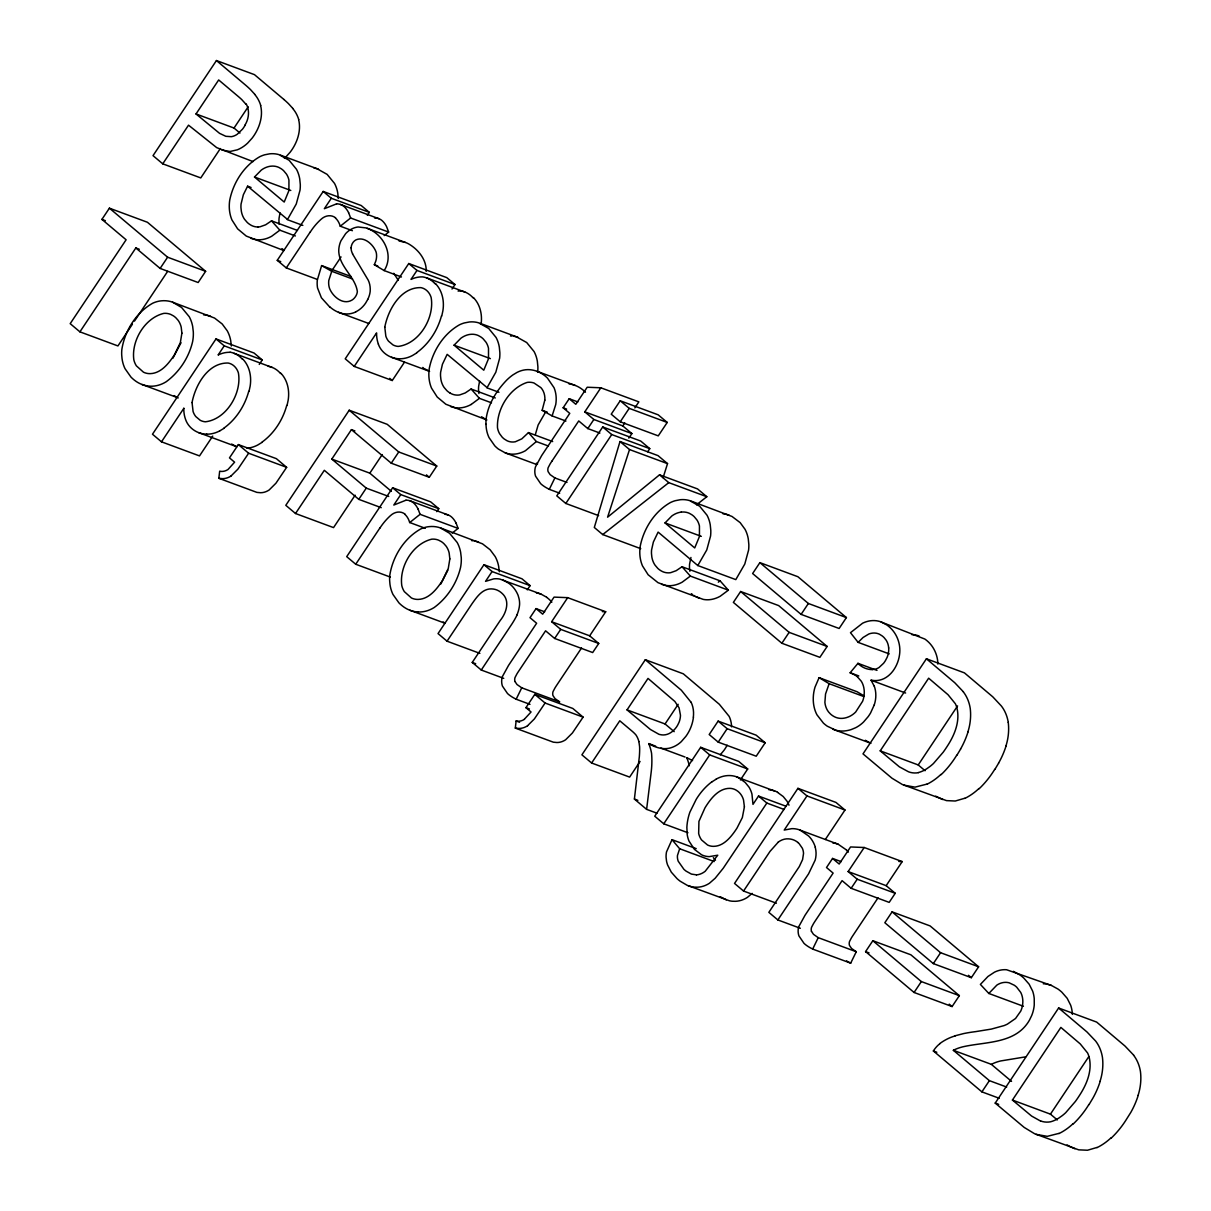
<?xml version="1.0" encoding="UTF-8"?>
<svg xmlns="http://www.w3.org/2000/svg" width="1211" height="1211" viewBox="0 0 1211 1211"><rect width="100%" height="100%" fill="white"/><g stroke="black" fill="none" stroke-linecap="round" stroke-linejoin="round"><path stroke-width="1.5" d="M426.211 271.385C426.635 259.76 418.31 249.466 408.652 243.911A39.675 32.243 -69.7 0 0 405.276 242.397L366.146 227.925L358.123 226.987A22.979 18.665 -69.7 0 0 351.538 229.061L350.479 229.666A21.329 17.332 -69.7 0 0 345.635 233.662L340.987 240.732A20.754 16.863 -69.7 0 0 339.216 246.287L338.974 247.74A19.376 15.743 -69.7 0 0 338.792 252.085C339.897 267.207 355.232 276.85 357.336 291.412A8.129 6.6 -69.7 0 1 356.594 294.561L356.11 295.575A11.247 9.143 -69.7 0 1 353.9 298.557A10.869 8.84 -69.7 0 1 352.007 300.071C343.167 305.384 332.934 296.756 329.649 288.657A16.636 13.518 -69.7 0 1 328.681 283.798A17.015 13.821 -69.7 0 1 328.802 280.377L331.753 271.294L352.492 278.984M544.814 400.16L542.165 410.287L552.11 415.933L565.931 421.05M693.358 717.109L693.525 714.914A25.492 20.708 -69.7 0 0 691.118 702.274M218.843 478.3L219.675 471.185A13.715 11.141 -69.7 0 0 227.986 469.52L234.601 462.178L229.484 457.879L238.355 444.588L276.38 458.666L286.644 467.325L275.941 483.219L269.13 490.001A19.058 15.486 -69.7 0 1 260.532 492.726L256.868 492.377L218.843 478.3L222.506 478.663A19.058 15.486 -69.7 0 0 231.134 475.953M524.393 719.198L531.054 711.977L525.937 707.678L534.808 694.372L572.833 708.465L583.096 717.124L572.394 733.003L565.582 739.8A19.058 15.486 -69.7 0 1 556.984 742.525L553.321 742.176L515.311 728.099L516.128 720.984A13.715 11.141 -69.7 0 0 524.439 719.319M656.983 813.202L646.613 809.357L651.109 772.709A80.728 65.606 -69.7 0 0 651.563 753.242L651.246 751.698A47.078 38.252 -69.7 0 0 648.718 743.63M646.613 809.357L634.397 799.063L639.317 756.875A119.844 97.38 -69.7 0 0 639.605 752.076A54.919 44.625 -69.7 0 0 639.605 746.687L638.893 741.556M486.186 418.506C488.245 403.838 496.54 390.669 506.667 380.148A48.985 39.796 -69.7 0 1 512.843 374.941L517.082 372.382A30.986 25.174 -69.7 0 1 529.918 369.703A41.219 33.484 -69.7 0 1 544.541 375.531A49.954 40.584 -69.7 0 1 547.463 378.104L554.033 387.702A28.973 23.539 -69.7 0 1 555.743 404.535L552.11 415.933M535.292 434.779L538.138 425L545.616 411.967M280.044 212.894L279.075 218.101A23.539 19.119 -69.7 0 0 278.984 221.84L279.181 224.232M479.617 381.056L478.663 386.264A23.539 19.119 -69.7 0 0 478.557 390.003L478.935 393.53M249.012 391.41L250.132 386.248A32.788 26.642 -69.7 0 0 243.154 359.47L242.321 358.774M287.037 405.488L288.142 400.341A32.788 26.642 -69.7 0 0 281.179 373.563M441.758 316.01L442.878 310.849A32.788 26.642 -69.7 0 0 435.899 284.07M690.936 557.469L689.604 564.008A23.539 19.119 -69.7 0 0 689.498 567.747L689.876 571.274M663.098 477.679L667.533 463.631L658.027 455.624L620.002 441.531L594.313 527.466L602.715 534.566L640.74 548.659M620.002 441.531L629.523 449.553L607.589 517.188L659.526 474.833L697.551 488.926L706.815 496.722L696.537 504.805M874.281 704.847L870.603 712.901A41.749 33.923 -69.7 0 1 868.105 716.715L863.534 722.044A33 26.824 -69.7 0 1 855.632 727.735L851.197 729.567A40.447 32.864 -69.7 0 1 846.474 730.702L844.9 730.914A36.587 29.73 -69.7 0 1 835.802 730.218L827.28 726.191A51.286 41.674 -69.7 0 1 823.389 723.088L816.956 714.808A33.969 27.596 -69.7 0 1 813.686 704.726A36.36 29.548 -69.7 0 1 813.262 699.928A33.863 27.52 -69.7 0 1 815.003 687.167L819.09 677.66L857.1 691.753L864.291 696.068M172.81 358.335L181.029 342.758M440.759 584.111L447.873 570.139M819.09 677.66L829.141 683.7L825.539 694.009L824.888 702.456A20.33 16.515 -69.7 0 0 828.657 712.068L830.413 713.93A27.414 22.267 -69.7 0 0 832.684 715.731L834.349 716.715A22.479 18.271 -69.7 0 0 842.599 718.35L843.598 718.229A26.052 21.162 -69.7 0 0 846.625 717.563L848.593 716.867A22.752 18.483 -69.7 0 0 855.662 712.038L862.61 701.275A20.981 17.06 -69.7 0 0 864.26 692.859A22.706 18.453 -69.7 0 0 864.109 689.649A21.192 17.226 -69.7 0 0 861.278 681.218L857.373 676.798M351.008 276.486L321.626 265.603L317.312 280.074A26.733 21.722 -69.7 0 0 317.539 287.991L321.415 297.785L329.619 306.883M401.462 276.986L384.19 270.583C393.575 256.036 385.007 237.174 370.627 229.818A39.675 32.243 -69.7 0 0 367.266 228.319M384.19 270.583L374.335 264.709L375.788 261.107A14.532 11.807 -69.7 0 0 376.409 253.462A13.654 11.096 -69.7 0 0 375.894 251.479C372.943 244.319 364.299 236.327 356.11 239.793A8.205 6.66 -69.7 0 0 351.114 247.831M577.844 401.931L569.2 398.722L563.145 407.804L569.76 413.375L541.68 455.548L535.61 466.583A10.021 8.144 -69.7 0 0 535.126 468.248A14.078 11.429 -69.7 0 0 535.58 476.195L540.636 483.613A43.717 35.513 -69.7 0 0 542.18 484.96A53.874 43.778 -69.7 0 0 549.34 489.289L554.88 477.936L566.975 482.432M544.708 611.812L536.064 608.603L530.009 617.686L536.624 623.256L508.529 665.429L502.459 676.465A10.021 8.144 -69.7 0 0 501.975 678.13A14.078 11.429 -69.7 0 0 502.429 686.077L507.485 693.494A43.717 35.513 -69.7 0 0 509.044 694.842A53.874 43.778 -69.7 0 0 516.189 699.171L521.744 687.818L559.754 701.911L555.016 698.611L552.973 695.583A6.04 4.92 -69.7 0 1 552.927 692.011A4.269 3.466 -69.7 0 1 553.109 691.496L554.941 687.999A69.829 56.75 -69.7 0 1 556.742 685.184L581.537 648.006M856.268 951.74L818.242 937.662L812.672 949.076L850.682 963.154L856.268 951.74L851.53 948.44L849.486 945.428A6.04 4.92 -69.7 0 1 849.426 941.84A4.269 3.466 -69.7 0 1 849.607 941.341L851.439 937.844A69.829 56.75 -69.7 0 1 853.255 935.028L878.036 897.835M752.167 893.385L747.429 897.366A28.761 23.372 -69.7 0 1 735.334 901.302L732.337 901.226A33.378 27.111 -69.7 0 1 729.31 900.742L687.258 885.347L680.234 881.245A64.592 52.482 -69.7 0 1 677.055 878.641L671.303 872.162L667.609 864.987A30.381 24.689 -69.7 0 1 666.534 861.142L666.08 857.206A20.239 16.439 -69.7 0 1 666.519 851.878L672.014 839.677L679.659 848.744L677.479 855.42A10.566 8.583 -69.7 0 0 677.615 858.977A16.606 13.488 -69.7 0 0 678.221 861.218L683.912 869.331A44.958 36.542 -69.7 0 0 686.168 871.178L691.436 874.1L696.446 874.842M367.75 299.435L365.601 303.144A24.326 19.77 -69.7 0 1 355.625 311.908M960.611 749.064L956.811 755.392M998.621 763.157L994.837 769.469M245.243 124.99L244.365 126.489A29.851 24.25 -69.7 0 1 242.488 129.183L237.22 134.285A17.499 14.214 -69.7 0 1 231.392 136.676L225.821 136.298L219.554 133.346L196.015 113.955L218.676 79.956L238.264 96.471A137.025 111.351 -69.7 0 1 241.761 99.59L245.969 104.267M251.055 187.478L247.589 186.191L243.35 194.744L241.065 204.008A23.539 19.119 -69.7 0 0 240.959 207.762L241.352 211.274A22.6 18.377 -69.7 0 0 244.501 219.252L247.256 222.446A28.807 23.403 -69.7 0 0 249.315 224.126L250.586 224.958A20.905 16.984 -69.7 0 0 258.049 226.987M1089.022 1104.599L1092.822 1098.271A71.646 58.219 -69.7 0 0 1100.239 1081.166M101.921 219.388L109.399 208.171L147.424 222.264L205.628 271.309L198.15 282.526L160.124 268.433L135.829 247.967L79.911 331.844L70.193 323.655L126.111 239.778L101.921 219.388L105.372 220.674M283.919 99.484L254.461 74.643L216.436 60.55L153.025 155.644L162.743 163.833L200.769 177.926L220.357 148.544M162.743 163.833L188.522 125.172L216.708 147.636L253.038 161.578M196.015 113.955L234.026 128.048L248.194 106.795M160.124 268.433L167.618 257.216L205.628 271.309M132.423 324.185L117.936 345.937L79.911 331.844M134.497 321.082L167.648 271.37M259.26 364.42L262.242 359.939L254.038 353.022L216.012 338.929L152.48 434.219L161.487 441.818L199.512 455.911L212.727 436.096M317.388 279.453L286.28 267.919L277.258 260.335L323.201 191.444L361.211 205.522L369.325 212.364L367.342 215.346M218.252 354.808L224.232 345.846L262.242 359.939M161.487 441.818L183.86 408.289M369.325 212.364L331.314 198.271L324.351 208.716L336.537 203.887M286.28 267.919L310.334 231.861M331.617 271.037L341.033 256.929M286.644 467.325L248.633 453.232L237.916 469.126L231.119 475.908M452.006 289.02L454.988 284.54L446.783 277.622L408.758 263.529L345.226 358.819L354.233 366.418L392.258 380.511L404.459 362.21M454.988 284.54L416.978 270.447L410.998 279.408A32.561 26.46 -69.7 0 1 422.836 276.91A30.578 24.841 -69.7 0 1 434.9 283.601M354.233 366.418L376.591 332.889A29.382 23.872 -69.7 0 0 378.362 344.045M388.731 496.449L366.267 488.124L331.799 459.09L351.432 429.633L391.259 463.192L429.284 477.285L436.762 466.053L387.217 424.319L349.207 410.226L285.796 505.32L295.514 513.509L333.54 527.602L355.141 495.193M295.514 513.509L324.321 470.307L358.789 499.356L381.253 507.681M331.799 459.09L369.824 473.168L382.222 454.579M358.789 499.356L366.267 488.124M391.259 463.192L398.752 451.975L436.762 466.053M436.793 511.663L438.776 508.681L430.662 501.854L392.636 487.761L346.709 556.651L355.731 564.25L390.29 577.057M438.776 508.681L400.765 494.603L393.802 505.048L405.973 500.204M355.731 564.25L379.77 528.178M551.868 461.224L578.737 420.944L587.804 428.573L599.899 433.054M628.842 438.125L631.87 433.583L593.859 419.49L584.792 411.861L600.838 387.792L638.848 401.87L634.836 407.895M527.3 589.833L530.1 585.64L521.986 578.797L483.961 564.704L438.034 633.595L447.041 641.194L479.874 653.365M530.1 585.64L492.075 571.547L485.55 581.341L493.71 578.873A28.186 22.903 -69.7 0 1 499.916 579.1L540.923 594.056L546.676 597.235M587.804 428.573L593.859 419.49M447.041 641.194L472.139 603.578C476.438 597.583 481.312 590.181 489.214 589A22.918 18.619 -69.7 0 1 499.189 591.15L499.931 591.649A27.02 21.949 -69.7 0 1 501.838 593.163C510.512 600.489 506.319 613.038 500.188 620.516L472.245 662.432L481.267 670.031L503.731 678.357M647.673 451.779L649.762 448.645L640.74 441.061L602.715 426.968L556.788 495.859L565.809 503.458L598.643 515.629M620.199 400.765L611.237 414.192L620.259 421.791L658.269 435.869L667.231 422.442L658.209 414.843L620.199 400.765L629.205 408.349L667.231 422.442M565.809 503.458L611.737 434.567L649.762 448.645M620.259 421.791L629.205 408.349M584.792 411.861L622.802 425.939L624.815 422.942M481.267 670.031L511.981 623.892A108.036 87.782 -69.7 0 0 514.403 619.956L516.098 616.883A20.617 16.757 -69.7 0 0 516.885 615.188M551.641 621.727L567.687 597.659L605.712 611.752L589.666 635.82L551.641 621.727L560.708 629.372L598.734 643.465L592.679 652.547L554.653 638.454L545.586 630.81L518.732 671.091A69.829 56.75 -69.7 0 0 516.915 673.906L515.084 677.418A4.269 3.466 -69.7 0 0 514.917 677.918A6.04 4.92 -69.7 0 0 514.963 681.49M554.653 638.454L560.708 629.372M583.096 717.124L545.086 703.031L534.384 718.925L527.572 725.707M731.58 726.872A25.492 20.708 -69.7 0 0 729.143 716.367L719.349 704.302L683.322 673.816L645.312 659.723L581.901 754.831L591.619 763.006L629.629 777.099L640.059 761.462M591.619 763.006L619.775 720.787L631.945 731.05A51.059 41.477 -69.7 0 1 635.805 734.774L636.153 735.289A23.221 18.861 -69.7 0 1 638.878 741.571M627.041 709.888L648.021 678.417L674.89 701.487L679.053 707.784L680.461 715.217A16.727 13.593 -69.7 0 1 678.993 722.407L677.736 724.995A21.283 17.302 -69.7 0 1 676.313 727.266A19.119 15.546 -69.7 0 1 669.062 733.594A17.635 14.335 -69.7 0 1 660.177 734.593A22.464 18.256 -69.7 0 1 658.92 734.29L650.368 729.446L627.041 709.888L665.066 723.966L674.194 731.671M740.632 591.498L733.366 602.397L781.867 643.253L819.877 657.346L827.143 646.447L778.658 605.591L740.632 591.498L789.133 632.354L827.143 646.447M759.887 562.631L752.621 573.53L801.107 614.386L839.132 628.479L846.398 617.58L797.898 576.724L759.887 562.631L808.373 603.487L846.398 617.58M665.066 723.966L678.175 704.302M740.405 779.945L747.702 768.985L738.695 761.401L700.669 747.308L654.742 816.199L663.749 823.798L687.939 832.759M718.138 721.105L709.192 734.532L718.214 742.131L756.224 756.209L765.185 742.782L756.164 735.183L718.138 721.105L727.16 728.689L765.185 742.782M781.867 643.253L789.133 632.354M801.107 614.386L808.373 603.487M663.749 823.798L709.691 754.907L747.702 768.985M718.214 742.131L727.16 728.689M786.181 806.299L758.525 796.051L752.985 804.361L751.955 794.098A28.595 23.236 -69.7 0 0 748.958 787.059L745.174 782.442L739.512 778.295M784.122 809.463L766.851 803.06L723.239 868.242L715.186 878.232L709.404 883.288A28.761 23.372 -69.7 0 1 697.309 887.209L694.312 887.133A33.378 27.111 -69.7 0 1 691.284 886.649L688.272 885.741M825.327 839.495L844.975 810.023L835.968 802.424L797.943 788.346L734.532 883.44L743.554 891.039L776.387 903.209M743.554 891.039L770.014 851.394L778.083 842.326M844.975 810.023L806.965 795.93L784.213 830.065L791.812 828.657A30.517 24.795 -69.7 0 1 800.153 830.14L838.163 844.234L846.565 850.031M1008.263 722.407A40.326 32.773 -69.7 0 0 1001.361 705.998L992.778 696.825L964.44 672.877L926.415 658.784L863.004 753.878L891.992 778.219L902.392 784.531L946.502 800.622L955.282 801.016L964.789 798.246M918.332 772.694A26.4 21.45 -69.7 0 1 908.507 771.785L899.395 766.851L880.215 750.85L928.655 678.19L948.031 694.72L955.358 703.742A24.75 20.103 -69.7 0 1 957.099 708.677C960.035 722.044 954.344 735.486 947.093 746.491A105.675 85.875 -69.7 0 1 943.202 752.213L933.484 763.475A49.742 40.432 -69.7 0 1 930.003 766.457L926.582 768.879A32.334 26.279 -69.7 0 1 918.332 772.573M797.898 842.508A26.793 21.768 -69.7 0 1 799.154 843.658L802.318 848.2A14.547 11.822 -69.7 0 1 803.529 853.483L802.59 859.568L799.321 866.546L768.849 912.352L777.871 919.951L808.585 873.812L815.17 860.143A21.208 17.226 -69.7 0 0 815.442 848.2L815.23 847.352M841.206 861.642L832.562 858.448L826.507 867.53L833.123 873.101L805.043 915.259L798.972 926.294A10.021 8.144 -69.7 0 0 798.488 927.974M880.215 750.85L918.226 764.943L957.583 705.907M848.139 871.572L864.2 847.503L902.21 861.596L886.164 885.665L848.139 871.572L857.206 879.216L895.232 893.294L889.177 902.377L851.151 888.299L842.084 880.654L815.23 920.935A69.829 56.75 -69.7 0 0 813.429 923.751L811.582 927.248A4.269 3.466 -69.7 0 0 811.431 927.762A6.04 4.92 -69.7 0 0 811.461 931.335M851.151 888.299L857.206 879.216M865.577 951.604L872.843 940.72L910.869 954.798L959.354 995.654L952.088 1006.553L914.078 992.475L865.577 951.604L869.044 952.89M892.098 911.853L884.832 922.737L933.318 963.608L971.343 977.686L978.609 966.787L930.109 925.931L892.098 911.853L940.584 952.709L978.609 966.787M914.078 992.475L921.344 981.576L959.354 995.654M933.318 963.608L940.584 952.709M939.812 1043.731A25.355 20.602 -69.7 0 0 933.363 1050.966L981.894 1091.868L989.387 1080.651L1006.659 1087.054M1096.999 1147.453L1087.493 1150.238L1078.713 1149.844L1034.603 1133.738L1024.203 1127.426L995.215 1103.1L1058.626 1007.991L1096.651 1022.084L1124.989 1046.032L1133.647 1055.129M1040.673 1121.129L1031.605 1116.058L1012.426 1100.057L1060.866 1027.412L1080.257 1043.927L1087.569 1052.949A24.75 20.103 -69.7 0 1 1089.31 1057.884C1092.246 1071.266 1086.555 1084.693 1079.304 1095.698A105.675 85.875 -69.7 0 1 1075.413 1101.42L1065.695 1112.697A49.742 40.432 -69.7 0 1 1062.214 1115.664L1058.792 1118.086A32.334 26.279 -69.7 0 1 1050.543 1121.795A26.4 21.45 -69.7 0 1 1040.718 1120.992M1012.426 1100.057L1050.437 1114.15L1088.795 1056.628M288.097 218.449L296.256 204.023L300.04 190.112A34.786 28.262 -69.7 0 0 300.283 184.39L299.738 178.94A34.12 27.717 -69.7 0 0 296.513 169.328L289.126 160.291L279.045 154.66A34.937 28.383 -69.7 0 0 269.705 153.827L264.785 154.781A35.558 28.882 -69.7 0 0 259.85 156.673C244.077 165.589 233.254 182.604 229.727 200.163A34.847 28.322 -69.7 0 0 229.303 207.808A35.543 28.882 -69.7 0 0 229.636 211.501A34.514 28.05 -69.7 0 0 231.967 219.993L237.628 228.849L246.287 236.084L283.858 250.541M487.67 386.612L495.829 372.201L499.628 358.274A34.786 28.262 -69.7 0 0 499.855 352.552L499.31 347.103A34.12 27.717 -69.7 0 0 496.086 337.491L488.699 328.453L478.617 322.822A34.937 28.383 -69.7 0 0 469.278 321.99L464.358 322.943A35.558 28.882 -69.7 0 0 459.423 324.836C443.65 333.752 432.827 350.766 429.3 368.326A34.847 28.322 -69.7 0 0 428.876 375.97A35.543 28.882 -69.7 0 0 429.209 379.664A34.514 28.05 -69.7 0 0 431.54 388.156L437.201 397.011L445.86 404.247L486.883 419.975M1072.371 1014.379L1072.265 1012.774A30.911 25.113 -69.7 0 0 1070.645 1005.175L1067.194 998.318L1061.88 992.218A59.642 48.455 -69.7 0 0 1057.975 989.054L1051.345 985.406L1006.629 969.754A31.259 25.401 -69.7 0 0 1001.194 969.981A29.775 24.19 -69.7 0 0 994.488 972.176L987.964 976.475L980.395 984.422L988.827 993.459L996.85 985.118A19.648 15.97 -69.7 0 1 1002.133 982.772A20.118 16.349 -69.7 0 1 1009.217 982.832L1014.288 985.239A32.213 26.173 -69.7 0 1 1016.68 987.162L1020.706 992.399A19.966 16.227 -69.7 0 1 1022.75 999.696A21.737 17.665 -69.7 0 1 1022.826 1001.679L1022.795 1002.647A18.604 15.122 -69.7 0 1 1020.752 1011.094L1015.545 1018.496L1007.416 1024.112A48.228 39.191 -69.7 0 1 1004.01 1025.611L991.325 1029.093L975.582 1031.636A206.854 168.087 -69.7 0 0 963.653 1033.573L955.237 1035.753M247.589 186.191L287.446 219.373M450.159 393.121L448.887 392.288A28.807 23.403 -69.7 0 1 446.829 390.608L444.074 387.399A22.6 18.377 -69.7 0 1 440.91 379.452L440.532 375.925A23.539 19.119 -69.7 0 1 440.637 372.186L442.424 364.284L447.162 354.354L487.019 387.535M697.793 565.537L706.77 549.945L710.569 536.019A34.786 28.262 -69.7 0 0 710.796 530.297L710.251 524.847A34.12 27.717 -69.7 0 0 707.027 515.235L699.64 506.198L689.559 500.567A34.937 28.383 -69.7 0 0 680.219 499.734L675.299 500.688A35.558 28.882 -69.7 0 0 670.364 502.58C654.591 511.496 643.768 528.511 640.256 546.07A34.847 28.322 -69.7 0 0 639.817 553.715A35.543 28.882 -69.7 0 0 640.15 557.408A34.514 28.05 -69.7 0 0 642.496 565.9L648.142 574.756L657.982 582.658L703.167 599.369A32.167 26.127 -69.7 0 0 709.268 599.717A33.499 27.217 -69.7 0 0 720.167 596.281L728.371 590.181L720.061 580.826L682.035 566.748L676.162 570.699L670.758 572.636A18.816 15.289 -69.7 0 1 668.578 572.864A20.905 16.984 -69.7 0 1 661.115 570.85L659.828 570.033A28.807 23.403 -69.7 0 1 657.77 568.353L655.03 565.143A22.6 18.377 -69.7 0 1 651.866 557.196L651.488 553.669A23.539 19.119 -69.7 0 1 651.579 549.915L653.365 542.028L658.118 532.098L697.793 565.537L735.804 579.615L744.795 564.023L748.58 550.112A34.786 28.262 -69.7 0 0 748.822 544.375L748.277 538.925A34.12 27.717 -69.7 0 0 745.053 529.328L740.163 522.637L732.004 516.461L691.057 501.066M254.492 177.018L261.304 170.085A23.448 19.058 -69.7 0 1 268.781 166.543A24.402 19.83 -69.7 0 1 270.719 166.21A22.025 17.893 -69.7 0 1 278.787 167.39L281.24 168.783A27.959 22.721 -69.7 0 1 283.646 170.721L286.417 174.036A20.89 16.969 -69.7 0 1 288.929 180.091L288.929 190.566L284.207 202.04L254.492 177.018L290.791 190.46M454.064 345.18L460.876 338.247A23.448 19.058 -69.7 0 1 468.354 334.705A24.402 19.83 -69.7 0 1 470.292 334.372A22.025 17.893 -69.7 0 1 478.36 335.553L480.812 336.946A27.959 22.721 -69.7 0 1 483.219 338.883L485.989 342.198A20.89 16.969 -69.7 0 1 488.502 348.253L488.502 358.728L483.779 370.203L454.064 345.18L490.364 358.623M681.233 512.117A22.025 17.893 -69.7 0 1 689.301 513.297L691.753 514.69A27.959 22.721 -69.7 0 1 694.16 516.628L696.93 519.943A20.89 16.969 -69.7 0 1 699.443 525.998L699.458 536.473L694.72 547.947L665.021 522.925L671.817 515.992A23.448 19.058 -69.7 0 1 679.295 512.45A24.402 19.83 -69.7 0 1 681.233 512.117M876.991 670.379L857.978 663.325L850.152 672.741L858.781 675.935M552.67 441.561L528.48 432.599L521.79 438.866L515.311 441.773A19.24 15.637 -69.7 0 1 507.061 440.759L504.306 439.048A26.914 21.874 -69.7 0 1 502.096 437.05L499.628 433.75A20.163 16.379 -69.7 0 1 497.494 427.801C496.525 409.348 509.377 388.201 527.179 382.404A21.192 17.211 -69.7 0 1 534.006 383.009L540.908 387.641A17.862 14.502 -69.7 0 1 544.859 400.145M937.874 664.067C937.768 655.242 933.848 646.432 927.02 640.74A45.503 36.966 -69.7 0 0 924.826 639.045L879.928 621.531A31.925 25.931 -69.7 0 0 862.595 623.211L850.485 632.687L858.115 642.36L863.095 637.47L868.787 634.034A18.437 14.986 -69.7 0 1 871.178 633.323A18.801 15.274 -69.7 0 1 879.413 634.201L882.138 635.896A25.915 21.056 -69.7 0 1 884.06 637.576L886.119 640.135A17.726 14.411 -69.7 0 1 888.677 647.946M548.447 446.042L536.352 441.561L525.468 450.689A32.576 26.475 -69.7 0 1 517.824 453.625A33.666 27.353 -69.7 0 1 515.22 454.049A32.485 26.4 -69.7 0 1 505.305 452.899L498.432 449.084A48.818 39.66 -69.7 0 1 494.769 445.815L489.032 437.595A33.575 27.278 -69.7 0 1 486.232 427.786L485.944 424.153M720.227 754.831L723.875 750.472A33.62 27.323 -69.7 0 0 727.115 745.234M295.393 235.948L279.847 230.181L271.627 236.296A33.499 27.217 -69.7 0 1 260.728 239.733A32.167 26.127 -69.7 0 1 254.628 239.369L251.025 238.37M491.515 402.824L479.42 398.343L471.2 404.459M728.371 590.181L690.361 576.088L682.141 582.203A33.499 27.217 -69.7 0 1 671.242 585.64A32.167 26.127 -69.7 0 1 665.142 585.276L661.539 584.277M335.447 218.01A20.784 16.893 -69.7 0 1 340.23 226.245L350.63 217.995L388.655 232.088L384.22 235.6M404.898 514.342A20.784 16.893 -69.7 0 1 409.681 522.577L420.081 514.327L458.091 528.405L452.187 533.097M297.437 230.438L271.521 220.841L265.648 224.792L260.229 226.729A18.816 15.289 -69.7 0 1 258.064 226.957M495.284 397.965L471.094 389.003L465.221 392.954L459.802 394.892A18.816 15.289 -69.7 0 1 457.637 395.119A20.905 16.984 -69.7 0 1 450.174 393.106M720.061 580.826L718.32 582.173M602.715 534.566L668.79 482.644L706.815 496.722M712.129 781.746L716.291 779.097M223.959 428.346L219.66 430.949M261.97 442.424L257.686 445.042A33.969 27.611 -69.7 0 1 246.953 448.206M416.69 352.946L412.406 355.55A33.969 27.611 -69.7 0 1 399.524 358.789C390.351 358.744 381.298 352.885 378.332 344.075M926.778 784.153L915.047 787.135L903.936 785.167M1058.989 1133.375L1047.273 1136.342L1036.147 1134.374M1025.672 1056.84L1000.649 1060.957A42.567 34.589 -69.7 0 0 999.408 1061.275A47.184 38.343 -69.7 0 0 991.37 1064.348L953.36 1050.3A47.184 38.343 -69.7 0 1 961.383 1047.212A42.567 34.589 -69.7 0 1 962.639 1046.864C984.815 1041.702 1013.546 1043.943 1027.867 1022.705A36.315 29.518 -69.7 0 0 1029.592 1019.874L1031.696 1015.529A29.382 23.872 -69.7 0 0 1034.255 1004.994L1034.239 998.697A30.911 25.113 -69.7 0 0 1032.635 991.082L1029.168 984.225L1023.855 978.14A59.642 48.455 -69.7 0 0 1019.95 974.961L1013.335 971.328M872.314 669.532L874.947 669.244A14.774 12.004 -69.7 0 0 879.065 667.488L883.546 663.31A24.402 19.83 -69.7 0 0 885.438 660.6L887.133 657.331A16.893 13.73 -69.7 0 0 888.723 649.701A18.649 15.153 -69.7 0 0 888.662 647.946M600.838 387.792L587.199 387.232L575.815 404.292L569.2 398.722M567.687 597.659L554.048 597.114L542.679 614.174L536.064 608.603M602.291 611.616L605.712 611.752M864.2 847.503L850.561 846.958L839.178 864.018L832.562 858.448M898.804 861.46L902.21 861.596M206.793 434.144C197.605 434.189 188.553 428.255 185.586 419.475A29.382 23.872 -69.7 0 1 183.8 408.289M399.07 240.974L405.276 242.397M1045.986 983.983L1044.639 983.832A31.259 25.401 -69.7 0 0 1043.292 983.771M343.576 313.664L344.424 313.785A26.475 21.526 -69.7 0 0 355.656 312.014M874.16 686.031L871.057 680.219L874.478 680.582A26.036 21.162 -69.7 0 0 884 678.614A24.871 20.209 -69.7 0 0 894.021 669.486A28.928 23.509 -69.7 0 0 899.501 654.954C901.12 644.57 897.109 633.414 889.01 626.662A45.503 36.966 -69.7 0 0 886.8 624.952L881.108 621.924M515.311 728.099L518.959 728.447A19.058 15.486 -69.7 0 0 527.587 725.752M1047.333 984.225L1051.345 985.406M221.931 150.043L230.029 151.481L237.341 149.816A34.423 27.974 -69.7 0 0 247.604 143.155L252.085 138.19A44.02 35.77 -69.7 0 0 254.734 134.406C260.047 125.959 263.059 115.393 260.607 105.508M540.923 594.056L537.926 593.193A28.186 22.903 -69.7 0 0 536.412 592.951M338.293 198.468L337.763 193.018A34.12 27.717 -69.7 0 0 334.524 183.421L327.137 174.384L317.055 168.753A34.937 28.383 -69.7 0 0 314.012 168.072M537.639 372.367A34.786 28.262 -69.7 0 0 537.881 366.63L537.336 361.196A34.12 27.717 -69.7 0 0 534.096 351.584L526.709 342.546L516.628 336.915A34.937 28.383 -69.7 0 0 513.585 336.234M729.067 515.159L727.569 514.66A34.937 28.383 -69.7 0 0 726.07 514.266M450.598 406.533L454.201 407.547A32.167 26.127 -69.7 0 0 460.301 407.88A33.499 27.217 -69.7 0 0 471.2 404.459M919.119 636.017L917.953 635.608A31.925 25.931 -69.7 0 0 911.898 634.655M280.528 155.159L318.554 169.252M340.458 204.462L378.937 218.722M340.306 226.215L352.401 230.696M287.264 219.63L302.826 225.382M426.847 277.94L464.873 292.033M374.335 264.709L377.787 265.996M480.101 323.322L518.126 337.415M277.258 260.335L280.725 261.606M537.124 371.323L575.134 385.416M338.505 312.287L368.719 323.473M135.829 247.967L139.295 249.254M563.145 407.804L566.612 409.091M486.837 387.792L498.947 392.273M542.165 410.287L547.357 412.209M391.547 357.29L429.572 371.383L424.38 368.659M629.523 449.553L667.533 463.631M172.552 302.16L181.589 307.488L189.234 316.707A35.558 28.897 -69.7 0 1 192.67 326.425L193.306 331.905A35.588 28.913 -69.7 0 1 192.64 341.517C188.977 357.381 179.304 372.231 166.089 381.813A34.998 28.443 -69.7 0 1 150.315 386.203A41.643 33.832 -69.7 0 1 134.451 380.193A50.968 41.416 -69.7 0 1 130.939 377.045L125.021 368.659A35.089 28.519 -69.7 0 1 122.039 358.683L121.706 355.005A33.62 27.308 -69.7 0 1 121.872 349.268C124.854 330.709 136.132 312.529 152.677 303.234A32.985 26.809 -69.7 0 1 159.746 301.039L161.245 300.843A37.344 30.336 -69.7 0 1 172.552 302.16L214.544 318.054L222.188 323.973L227.244 330.8A35.558 28.897 -69.7 0 1 230.696 340.518L231.331 345.998M505.305 452.899L536.412 464.418M234.101 353.34L272.127 367.433M665.021 522.925L701.305 536.367M549.31 489.35L559.679 493.195M351.432 429.633L354.899 430.919M858.115 642.36L889.222 653.895M141.959 384.477L178.244 397.919M409.908 500.779L448.373 515.038M871.057 680.219L905.616 693.025M198.801 432.69L236.826 446.783L231.634 444.059M418.264 612.024A41.643 33.832 -69.7 0 1 402.415 605.969A50.968 41.416 -69.7 0 1 398.903 602.836L392.97 594.434A35.089 28.519 -69.7 0 1 389.987 584.459L389.654 580.78A33.62 27.308 -69.7 0 1 389.821 575.043C392.803 556.485 404.08 538.305 420.626 529.025A32.985 26.809 -69.7 0 1 427.695 526.815L429.194 526.634A37.344 30.336 -69.7 0 1 440.501 527.935L482.493 543.83L490.137 549.764L495.193 556.576A35.558 28.897 -69.7 0 1 498.644 566.294L499.28 571.774M409.742 522.531L425.303 528.299M829.141 683.7L863.7 696.507M832.896 729.249L870.921 743.327L865.29 740.284M942.718 799.532L935.679 796.187M409.908 610.253L444.467 623.059M472.245 662.432L475.696 663.704M655.681 746.158L648.763 743.599C655.772 747.898 664.733 750.457 672.665 747.157A28.186 22.903 -69.7 0 0 681.248 741.692L685.865 736.379A33.62 27.323 -69.7 0 0 693.449 717.109M660.873 748.08L685.063 757.042M736.682 776.978L774.692 791.071M516.158 699.231L529.994 704.348M525.937 707.678L529.404 708.95M516.128 720.984L519.58 722.271M634.397 799.063L637.849 800.335M672.014 839.677L696.219 848.639M679.659 848.744L714.218 861.551M988.827 993.459L1023.401 1006.265M777.871 919.951L800.335 928.277M933.363 1050.966L936.814 1052.253M981.894 1091.868L999.181 1098.271M995.215 1103.1L998.681 1104.371M1074.929 1148.755L1069.48 1146.302M440.501 527.935L449.538 533.264L457.183 542.483A35.558 28.897 -69.7 0 1 460.619 552.201L461.27 557.681A35.588 28.913 -69.7 0 1 460.589 567.293C456.925 583.157 447.253 598.022 434.053 607.604A34.998 28.443 -69.7 0 1 418.264 611.979M699.564 598.37L695.992 596.751M726.282 899.834L720.257 896.745M502.898 579.963L508.65 583.157A35.467 28.822 -69.7 0 1 518.081 595.282L518.702 597.432A19.754 16.061 -69.7 0 1 519.564 604.894A27.838 22.615 -69.7 0 1 516.84 615.173M692.571 760.584L686.788 757.677M800.153 830.14L808.539 835.938A31.774 25.809 -69.7 0 1 815.351 847.291M486.232 419.611L481.524 416.781M321.626 265.603L331.753 271.294M777.523 792.372L783.199 796.52L786.983 801.152A28.595 23.236 -69.7 0 1 788.997 805.209M1068.692 1145.863L1067.088 1144.91M554.88 477.936L550.142 474.636L548.099 471.624A6.04 4.92 -69.7 0 1 548.053 468.036A4.269 3.466 -69.7 0 1 548.235 467.537L550.066 464.04A69.829 56.75 -69.7 0 1 551.868 461.224M521.744 687.818L517.006 684.518L514.963 681.505M818.242 937.662L813.504 934.347L811.461 931.335M693.646 595.343L694.811 596.084M281.951 248.618L283.132 249.436M536.458 463.162L537.563 463.98M691.314 593.662L692.48 594.525M422.79 367.448L423.578 368.068M216.436 60.55L245.909 85.406A150.331 122.16 -69.7 0 1 250.45 89.553L254.704 94.216M926.415 658.784L954.752 682.732L963.411 691.829M622.802 425.939L631.87 433.583M323.201 191.444L331.314 198.271M408.758 263.529L416.978 270.447M602.715 426.968L611.737 434.567M659.526 474.833L668.79 482.644M234.026 128.048L239.96 133.043M918.226 764.943L925.083 770.726M389.685 378.347L392.258 380.511M426.439 474.879L429.284 477.285M109.399 208.171L167.618 257.216M349.207 410.226L398.752 451.975M645.312 659.723L681.324 690.209L691.087 702.304M797.943 788.346L806.965 795.93M1058.626 1007.991L1086.963 1031.954L1095.622 1041.036A40.326 32.773 -69.7 0 1 1102.464 1057.536A47.819 38.858 -69.7 0 1 1100.118 1081.135M589.666 635.82L598.734 643.465M886.164 885.665L895.232 893.294M216.012 338.929L224.232 345.846M392.636 487.761L400.765 494.603M483.961 564.704L492.075 571.547M700.669 747.308L709.691 754.907M758.525 796.051L766.851 803.06M968.482 975.294L971.343 977.686M369.824 473.168L391.365 491.333M949.242 1004.161L952.088 1006.553M872.843 940.72L921.344 981.576M991.385 1064.378L1011.548 1081.378M1050.437 1114.15L1057.309 1119.933M238.355 444.588L248.633 453.232M534.808 694.372L545.086 703.031M953.36 1050.3L989.387 1080.651M473.092 297.467L473.849 298.254M435.067 283.389L435.839 284.161M280.346 372.867L281.103 373.654M857.978 663.325L858.811 664.188A14.32 11.641 -69.7 0 0 859.341 664.688A29.806 24.22 -69.7 0 0 872.298 669.622M682.035 566.748L690.361 576.088M471.094 389.003L479.42 398.343M271.521 220.841L279.847 230.181M528.48 432.599L536.352 441.561M713.309 857.645L715.489 860.249M292.729 108.309L288.46 103.646A150.331 122.16 -69.7 0 0 283.919 99.499M398.298 280.377L393.787 273.292M352.537 253.856L352.84 254.401A65.788 53.466 -69.7 0 0 353.521 255.566L368.25 280.21A21.753 17.681 -69.7 0 1 370.188 291.336A19.134 15.546 -69.7 0 1 367.72 299.42M348.647 212.742L350.63 217.995M456.108 523.152L458.091 528.405M418.098 509.074L420.081 514.327M388.655 232.088L386.672 226.835A25.037 20.345 -69.7 0 0 381.919 220.478A16.091 13.079 -69.7 0 0 374.547 217.965M298.633 119.586C301.07 129.486 298.073 140.052 292.744 148.484A44.02 35.77 -69.7 0 1 290.095 152.268L285.614 157.248A34.423 27.974 -69.7 0 1 284.434 158.323M292.623 108.415A35.709 29.019 -69.7 0 1 298.739 119.526M254.613 94.322A35.709 29.019 -69.7 0 1 260.728 105.448M246.257 104.025A18.846 15.319 -69.7 0 1 245.106 124.884M310.379 231.891A55.903 45.428 -69.7 0 1 320.885 219.448A14.699 11.943 -69.7 0 1 335.568 217.798M348.632 212.758A25.037 20.345 -69.7 0 0 343.894 206.4A16.091 13.079 -69.7 0 0 336.537 203.872M343.53 313.831A43.717 35.513 -69.7 0 1 329.71 306.761M352.628 253.78A13.154 10.687 -69.7 0 1 351.039 247.846M473.925 298.163A32.788 26.642 -69.7 0 1 481.161 323.685M462.239 291.155A30.578 24.841 -69.7 0 1 472.911 297.679M460.907 290.867A30.578 24.841 -69.7 0 1 461.573 291.003M458.076 291.079A32.561 26.46 -69.7 0 1 460.861 291.003M441.47 315.935A57.628 46.835 -69.7 0 1 416.614 352.749M510.482 335.947A34.937 28.383 -69.7 0 1 512.041 336.037M585.473 392.197A49.954 40.584 -69.7 0 0 582.552 389.624A41.219 33.484 -69.7 0 0 569.019 383.872M485.959 424.41A33.575 27.278 -69.7 0 1 486.216 418.749M722.982 513.782A34.937 28.383 -69.7 0 1 724.526 513.979M874.206 686.001A25.809 20.965 -69.7 0 1 874.281 704.847M850.107 672.847A43.112 35.043 -69.7 0 1 857.433 676.692M978.957 788.497A58.143 47.244 -69.7 0 1 964.834 798.412M994.7 769.379A83.892 68.179 -69.7 0 1 979.124 788.77M1006.038 746.037A71.646 58.219 -69.7 0 1 998.575 763.127M1008.248 722.422A47.819 38.858 -69.7 0 1 1005.932 746.006M940.932 774.404A58.143 47.244 -69.7 0 1 926.809 784.334M956.675 755.286A83.892 68.179 -69.7 0 1 941.114 774.677M968.013 731.959A71.646 58.219 -69.7 0 1 960.565 749.034M967.907 731.928A47.819 38.858 -69.7 0 0 970.223 708.329A40.326 32.773 -69.7 0 0 963.35 691.905M177.063 397.269A41.643 33.832 -69.7 0 1 176.11 396.754M175.186 396.194A41.643 33.832 -69.7 0 1 174.263 395.603M203.615 314.83A37.344 30.336 -69.7 0 1 210.563 316.238M286.735 405.428A57.628 46.835 -69.7 0 1 261.879 442.242M268.161 366.267A30.578 24.841 -69.7 0 1 280.165 373.079M218.283 354.914A32.561 26.46 -69.7 0 1 230.09 352.31M219.66 430.934A33.969 27.611 -69.7 0 1 206.778 434.174M248.724 391.335A57.628 46.835 -69.7 0 1 223.868 428.149M230.135 352.174A30.578 24.841 -69.7 0 1 242.155 358.986M456.093 523.182A25.037 20.345 -69.7 0 0 451.355 516.809A16.091 13.079 -69.7 0 0 445.027 514.297M379.815 528.223A55.903 45.428 -69.7 0 1 390.32 515.765A14.699 11.943 -69.7 0 1 405.019 514.115M418.067 509.089A25.037 20.345 -69.7 0 0 413.345 502.716A16.091 13.079 -69.7 0 0 405.973 500.188M445.012 623.044A41.643 33.832 -69.7 0 1 443.135 621.97M471.579 540.606A37.344 30.336 -69.7 0 1 473.001 540.742M474.394 540.939A37.344 30.336 -69.7 0 1 478.527 542.028M546.615 597.341A35.467 28.822 -69.7 0 1 551.838 602.185M686.728 757.723A47.078 38.252 -69.7 0 1 689.316 765.761M768.788 789.693A33.03 26.839 -69.7 0 1 777.598 792.221M716.276 779.067A33.03 26.839 -69.7 0 1 739.573 778.143M712.083 781.64A56.811 46.154 -69.7 0 0 696.158 799.457L689.876 812.187A45.185 36.708 -69.7 0 0 686.864 827.264L687.197 834.546A29.336 23.842 -69.7 0 0 688.998 841.055L694.463 849.411L701.623 854.815A27.989 22.752 -69.7 0 0 709.252 856.631L717.76 855.208L705.18 871.299A19.104 15.516 -69.7 0 1 696.446 874.902M846.504 850.107A31.774 25.809 -69.7 0 1 848.381 852.105M832.699 842.856A30.517 24.795 -69.7 0 1 838.163 844.234M778.052 842.25A18.967 15.41 -69.7 0 1 788.558 838.86A23.448 19.043 -69.7 0 1 797.913 842.478M850.712 963.093A53.874 43.778 -69.7 0 1 846.565 960.898M798.412 927.959A14.078 11.429 -69.7 0 0 798.942 935.906L803.983 943.324A43.717 35.513 -69.7 0 0 805.542 944.686A53.874 43.778 -69.7 0 0 812.687 949.015M939.751 1043.61A54.132 43.99 -69.7 0 1 955.252 1035.889M1111.168 1137.704A58.143 47.244 -69.7 0 1 1097.045 1147.619M1111.35 1137.977A83.892 68.179 -69.7 0 0 1126.911 1118.586L1130.832 1112.364A71.646 58.219 -69.7 0 0 1138.249 1095.259M1138.143 1095.228A47.819 38.858 -69.7 0 0 1140.459 1071.629A40.326 32.773 -69.7 0 0 1133.572 1055.205M1073.143 1123.611A58.143 47.244 -69.7 0 1 1059.035 1133.541M1088.886 1104.493A83.892 68.179 -69.7 0 1 1073.324 1123.884M181.892 333.131L180.333 342.652L174.505 354.687A70.556 57.326 -69.7 0 1 171.205 359.485C166.179 366.327 159.292 373.397 150.225 373.639A21.631 17.575 -69.7 0 1 143.473 372.186L136.404 365.873A21.677 17.605 -69.7 0 1 133.846 359.864C131.166 340.836 144.805 317.903 163.833 313.377A21.828 17.741 -69.7 0 1 170.721 314.421L173.415 315.859A27.157 22.07 -69.7 0 1 175.943 317.872L178.062 320.249A21.707 17.635 -69.7 0 1 181.196 327.121L181.892 333.131M449.841 558.907L448.282 568.443L442.454 580.463A70.556 57.326 -69.7 0 1 439.169 585.276C434.128 592.103 427.241 599.173 418.173 599.415A21.631 17.575 -69.7 0 1 411.422 597.962L404.353 591.649A21.677 17.605 -69.7 0 1 401.795 585.64C399.115 566.612 412.754 543.678 431.782 539.167A21.828 17.741 -69.7 0 1 438.67 540.197L441.364 541.635A27.157 22.07 -69.7 0 1 443.892 543.648L446.011 546.04A21.707 17.635 -69.7 0 1 449.145 552.897L449.841 558.907M744.402 806.859L742.343 817.576L737.045 828.006A71.116 57.78 -69.7 0 1 733.821 832.714C729.022 839.223 722.528 846.126 713.854 846.338A20.269 16.47 -69.7 0 1 707.542 845.006L701.578 839.965A20.087 16.318 -69.7 0 1 698.656 833.516L698.929 821.406L704.953 807.904A74.31 60.383 -69.7 0 1 708.117 803.06C713.143 795.854 720.318 788.27 729.794 788.361A19.573 15.91 -69.7 0 1 735.91 789.996L737.484 791.025A22.873 18.574 -69.7 0 1 739.679 792.993L740.33 793.735A20.133 16.349 -69.7 0 1 743.524 799.987L744.402 806.859M192.049 402.552L193.079 411.498A18.967 15.41 -69.7 0 0 195.834 416.599L200.178 420.262A19.255 15.652 -69.7 0 0 205.446 421.791C226.518 419.309 242.033 393.045 238.385 372.867A18.468 15.016 -69.7 0 0 235.101 367.024A19.997 16.243 -69.7 0 0 233.012 365.147A18.014 14.638 -69.7 0 0 228.077 363.028C207.989 362.558 195.319 385.159 192.049 402.552M384.795 327.152L385.825 336.098A18.967 15.41 -69.7 0 0 388.564 341.214L392.924 344.863A19.255 15.652 -69.7 0 0 398.177 346.407C419.263 343.909 434.779 317.645 431.131 297.467A18.468 15.016 -69.7 0 0 427.846 291.624A19.997 16.243 -69.7 0 0 425.757 289.747A18.014 14.638 -69.7 0 0 420.807 287.628C400.735 287.158 388.065 309.759 384.795 327.152"/></g></svg>
